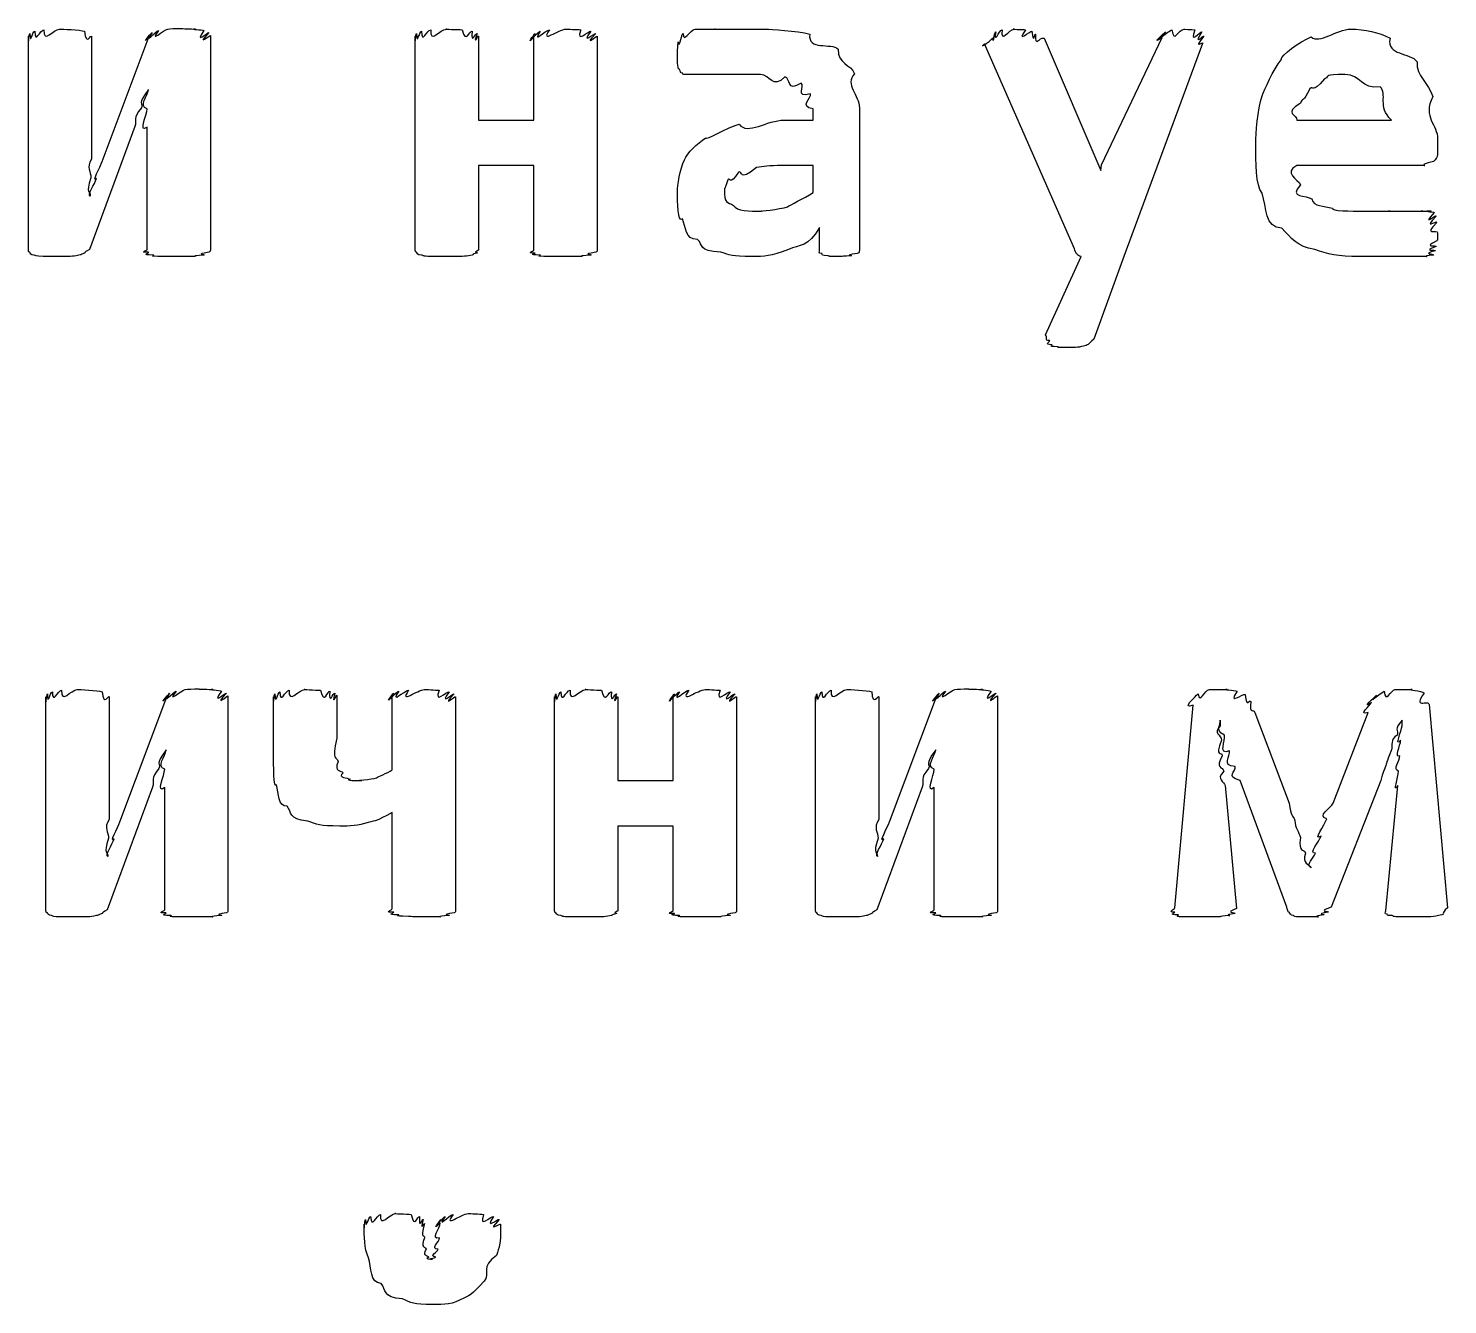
# Model space of a CAD drawing. Header units: millimetres. Extents: x 25 to 190, y 204 to 253.
# Drawn here: x 58.41 to 69.41, y 242.18 to 252.08 of the extents above; entities that cross this region are included whole.
import ezdxf

# ---------------------------------------------------------------- set-up
doc = ezdxf.new("R2010")
doc.units = ezdxf.units.MM
doc.layers.get('0').update_dxf_attribs({"linetype": 'CONTINUOUS'})

msp = doc.modelspace()

# ---------------------------------------------------------------- linework, layer by layer
at = {"color": 0}
for p, q in [((58.4069, 250.365), (58.4069, 252.018)), ((58.8973, 252.018), (58.8973, 251.065)), ((58.9802, 251.048), (59.3439, 252.018)), ((59.8181, 252.024), (59.8181, 250.365)), ((61.4066, 250.365), (61.4066, 252.018)), ((61.8973, 252.018), (61.8973, 251.368)), ((62.3274, 251.368), (62.3274, 252.018)), ((62.8177, 252.018), (62.8177, 250.365)), ((66.5208, 250.37), (65.8206, 251.958)), ((66.2838, 252.002), (66.7247, 250.977)), ((66.73, 251.021), (67.1985, 252.008)), ((67.5128, 251.963), (66.9011, 250.31)), ((64.4934, 251.368), (64.4934, 251.456)), ((64.8518, 251.462), (64.8518, 250.365)), ((59.2335, 251.318), (58.8807, 250.365)), ((59.3273, 250.365), (59.3273, 251.313)), ((61.8973, 251.368), (62.3274, 251.368)), ((64.2676, 251.368), (64.4934, 251.368)), ((68.2445, 251.368), (68.9776, 251.368)), ((69.336, 251.219), (69.336, 251.158)), ((62.3274, 251.015), (61.8973, 251.015)), ((61.8973, 251.015), (61.8973, 250.359)), ((62.3274, 250.359), (62.3274, 251.015)), ((64.4934, 251.015), (64.2567, 251.015)), ((64.4934, 250.806), (64.4934, 251.015)), ((66.7247, 250.977), (66.73, 251.021)), ((69.2312, 251.015), (68.2445, 251.015)), ((64.5432, 250.365), (64.5432, 250.536)), ((66.2947, 249.703), (66.5702, 250.31)), ((66.9011, 250.31), (66.6694, 249.67)), ((58.5431, 245.243), (58.5431, 246.896)), ((59.0338, 246.896), (59.0338, 245.943)), ((59.1164, 245.926), (59.4801, 246.896)), ((59.9542, 246.902), (59.9542, 245.243)), ((60.3084, 246.466), (60.3084, 246.896)), ((60.7991, 246.907), (60.7991, 246.576)), ((61.2292, 246.329), (61.2292, 246.907)), ((61.7195, 246.896), (61.7195, 245.243)), ((62.4872, 245.243), (62.4872, 246.896)), ((62.9779, 246.896), (62.9779, 246.246)), ((63.4076, 246.246), (63.4076, 246.896)), ((63.8983, 246.896), (63.8983, 245.243)), ((64.5114, 245.243), (64.5114, 246.896)), ((65.0021, 246.896), (65.0021, 245.943)), ((65.0847, 245.926), (65.4484, 246.896)), ((65.9225, 246.902), (65.9225, 245.243)), ((67.5665, 246.952), (67.7044, 246.952)), ((69.0051, 246.952), (69.1374, 246.952)), ((67.2966, 245.259), (67.4398, 246.83)), ((67.9192, 246.775), (68.1838, 246.07)), ((68.5257, 246.07), (68.7959, 246.775)), ((69.2697, 246.835), (69.4133, 245.259)), ((67.6494, 246.714), (67.6494, 246.67)), ((69.0605, 246.67), (69.0605, 246.714)), ((62.9779, 246.246), (63.4076, 246.246)), ((68.1672, 245.265), (67.8035, 246.246)), ((68.895, 246.246), (68.5091, 245.265)), ((59.37, 246.196), (59.0173, 245.243)), ((59.4639, 245.243), (59.4639, 246.191)), ((65.3383, 246.196), (64.9855, 245.243)), ((65.4322, 245.243), (65.4322, 246.191)), ((67.6878, 246.207), (67.776, 245.254)), ((68.9335, 245.237), (69.0273, 246.207)), ((61.2292, 245.254), (61.2292, 245.998)), ((63.4076, 245.893), (62.9779, 245.893)), ((62.9779, 245.893), (62.9779, 245.237)), ((63.4076, 245.237), (63.4076, 245.893)), ((62.0695, 242.805), (62.0695, 242.805))]:
    msp.add_line(p, q, dxfattribs=at)
for points in [[(58.4179, 252.04), (58.4207, 251.941), (58.4369, 252.053), (58.4563, 252.057)], [(58.4563, 252.057), (58.4577, 251.952), (58.4976, 252.068), (58.528, 252.068)], [(58.528, 252.068), (58.5198, 251.955), (58.601, 252.073), (58.6493, 252.073)], [(58.6493, 252.073), (58.6631, 252.073), (58.8091, 252.068), (58.8423, 252.057)], [(58.8423, 252.057), (58.8504, 251.937), (58.8973, 252.036), (58.8973, 252.018)], [(59.3658, 252.046), (59.2956, 251.944), (59.3961, 252.058), (59.4155, 252.063)], [(59.4155, 252.063), (59.3355, 251.955), (59.461, 252.073), (59.4872, 252.073)], [(59.4872, 252.073), (59.5051, 252.076), (59.5478, 252.079), (59.5919, 252.079)], [(59.5919, 252.079), (59.5933, 252.076), (59.6717, 252.076), (59.702, 252.073)], [(59.702, 252.073), (59.6526, 252.073), (59.7531, 252.069), (59.7683, 252.063)], [(59.7683, 252.063), (59.6858, 251.944), (59.7987, 252.053), (59.8068, 252.046)], [(61.4179, 252.04), (61.4204, 251.941), (61.437, 252.053), (61.4564, 252.057)], [(61.4564, 252.057), (61.4578, 251.952), (61.4976, 252.068), (61.528, 252.068)], [(61.528, 252.068), (61.5199, 251.955), (61.601, 252.073), (61.6493, 252.073)], [(61.6493, 252.073), (61.619, 252.073), (61.7403, 252.071), (61.7707, 252.068)], [(61.7707, 252.068), (61.7996, 251.952), (61.8285, 252.064), (61.8476, 252.057)], [(61.8476, 252.057), (61.8367, 251.941), (61.8779, 252.047), (61.8864, 252.04)], [(62.3383, 252.04), (62.2695, 251.941), (62.3577, 252.053), (62.3768, 252.057)], [(62.3768, 252.057), (62.3066, 251.952), (62.4184, 252.068), (62.4487, 252.068)], [(62.4487, 252.068), (62.3686, 251.955), (62.5228, 252.073), (62.5754, 252.073)], [(62.5754, 252.073), (62.5863, 252.073), (62.6607, 252.071), (62.6911, 252.068)], [(62.6911, 252.068), (62.6484, 251.952), (62.7489, 252.064), (62.7683, 252.057)], [(62.7683, 252.057), (62.6854, 251.941), (62.7987, 252.047), (62.8068, 252.04)], [(63.4848, 252.04), (63.4877, 251.955), (63.5346, 252.073), (63.5787, 252.073)], [(63.5787, 252.073), (63.5758, 252.073), (63.6736, 252.073), (63.7328, 252.073)], [(63.7328, 252.073), (63.6944, 252.073), (63.8542, 252.073), (63.9202, 252.073)], [(63.9202, 252.073), (63.948, 252.073), (64.0595, 252.073), (64.1297, 252.073)], [(64.1297, 252.073), (64.1491, 252.073), (64.3738, 252.06), (64.4659, 252.035)], [(65.8978, 252.018), (65.8756, 251.933), (65.9007, 252.043), (65.9088, 252.052)], [(65.9088, 252.052), (65.8936, 251.948), (65.9363, 252.064), (65.9585, 252.068)], [(65.9585, 252.068), (65.9419, 251.955), (66.015, 252.073), (66.052, 252.073)], [(66.052, 252.073), (66.015, 252.073), (66.1183, 252.071), (66.1402, 252.068)], [(66.1402, 252.068), (66.059, 251.952), (66.179, 252.064), (66.1899, 252.057)], [(66.1899, 252.057), (66.2023, 251.941), (66.2132, 252.046), (66.2174, 252.035)], [(67.1985, 252.008), (67.1022, 251.937), (67.2151, 252.047), (67.2264, 252.052)], [(67.2264, 252.052), (67.1241, 251.948), (67.2539, 252.064), (67.2758, 252.068)], [(67.2758, 252.068), (67.2867, 251.955), (67.3283, 252.073), (67.3696, 252.073)], [(67.3696, 252.073), (67.3597, 252.073), (67.4303, 252.071), (67.4522, 252.068)], [(67.4522, 252.068), (67.4081, 251.948), (67.4963, 252.058), (67.5072, 252.052)], [(67.5072, 252.052), (67.4303, 251.933), (67.5238, 252.032), (67.5238, 252.018)], [(68.3549, 252.013), (68.4209, 251.955), (68.5493, 252.073), (68.6636, 252.073)], [(68.6636, 252.073), (68.7698, 252.073), (68.8813, 252.049), (68.9666, 252.002)], [(58.4069, 252.018), (58.4069, 251.926), (58.4094, 252.032), (58.4179, 252.04)], [(59.3439, 252.018), (59.2695, 251.93), (59.3549, 252.038), (59.3658, 252.046)], [(59.8068, 252.046), (59.6995, 251.93), (59.8181, 252.031), (59.8181, 252.024)], [(61.4066, 252.018), (61.4066, 251.926), (61.4094, 252.032), (61.4179, 252.04)], [(61.8864, 252.04), (61.8504, 251.93), (61.8973, 252.029), (61.8973, 252.018)], [(62.3274, 252.018), (62.2558, 251.93), (62.3302, 252.036), (62.3383, 252.04)], [(62.8068, 252.04), (62.6992, 251.926), (62.8177, 252.025), (62.8177, 252.018)], [(63.4407, 251.875), (63.4407, 251.867), (63.4421, 251.952), (63.4464, 251.974)], [(63.4464, 251.974), (63.4517, 251.911), (63.4654, 252.018), (63.4848, 252.04)], [(64.4659, 252.035), (64.4507, 251.904), (64.6314, 251.97), (64.6864, 251.919)], [(65.8206, 251.958), (65.7585, 251.904), (65.8978, 252.003), (65.8978, 252.018)], [(66.2174, 252.035), (66.2132, 251.922), (66.2464, 252.016), (66.2838, 252.002)], [(67.5238, 252.018), (67.4303, 251.904), (67.5199, 251.985), (67.5128, 251.963)], [(68.1232, 251.836), (68.1193, 251.875), (68.2625, 251.972), (68.3549, 252.013)], [(68.9666, 252.002), (68.9391, 251.864), (69.1212, 251.897), (69.1762, 251.82)], [(63.4407, 251.809), (63.4407, 251.801), (63.4407, 251.853), (63.4407, 251.875)], [(64.6864, 251.919), (64.6825, 251.801), (64.7869, 251.803), (64.8134, 251.726)], [(67.9746, 251.555), (67.9937, 251.602), (68.06, 251.759), (68.1232, 251.836)], [(63.4573, 251.759), (63.4436, 251.761), (63.4436, 251.789), (63.4407, 251.809)], [(63.4792, 251.732), (63.4587, 251.734), (63.464, 251.748), (63.4573, 251.759)], [(63.5071, 251.721), (63.4739, 251.721), (63.4862, 251.724), (63.4792, 251.732)], [(63.5787, 251.721), (63.4986, 251.721), (63.5208, 251.721), (63.5071, 251.721)], [(63.6997, 251.721), (63.5649, 251.721), (63.6115, 251.721), (63.5787, 251.721)], [(63.8651, 251.721), (63.7783, 251.721), (63.7466, 251.721), (63.6997, 251.721)], [(64.0856, 251.721), (63.9064, 251.721), (63.9315, 251.721), (63.8651, 251.721)], [(64.2729, 251.704), (64.1794, 251.602), (64.1586, 251.721), (64.0856, 251.721)], [(64.8134, 251.726), (64.7333, 251.646), (64.8518, 251.561), (64.8518, 251.462)], [(68.6195, 251.721), (68.4459, 251.721), (68.5063, 251.71), (68.4597, 251.688)], [(68.8894, 251.627), (68.7433, 251.602), (68.7405, 251.721), (68.6195, 251.721)], [(69.1762, 251.82), (69.1667, 251.71), (69.2711, 251.652), (69.2976, 251.55)], [(64.3999, 251.655), (64.2814, 251.58), (64.3241, 251.693), (64.2729, 251.704)], [(64.4715, 251.572), (64.3474, 251.536), (64.4331, 251.633), (64.3999, 251.655)], [(68.3436, 251.611), (68.2914, 251.5), (68.29, 251.544), (68.272, 251.5)], [(68.4597, 251.688), (68.3549, 251.562), (68.3768, 251.643), (68.3436, 251.611)], [(68.9776, 251.368), (68.8647, 251.478), (68.9515, 251.564), (68.8894, 251.627)], [(59.3383, 251.605), (59.2448, 251.478), (59.3012, 251.509), (59.2832, 251.462)], [(59.3273, 251.456), (59.2586, 251.478), (59.334, 251.557), (59.3383, 251.605)], [(64.4934, 251.456), (64.3777, 251.47), (64.4853, 251.539), (64.4715, 251.572)], [(67.9249, 251.186), (67.9249, 251.265), (67.9415, 251.445), (67.9746, 251.555)], [(68.272, 251.5), (68.1373, 251.415), (68.2445, 251.415), (68.2445, 251.368)], [(69.2976, 251.55), (69.2175, 251.386), (69.336, 251.336), (69.336, 251.219)], [(59.2832, 251.462), (59.2116, 251.382), (59.2515, 251.365), (59.2335, 251.318)], [(59.3273, 251.313), (59.2557, 251.26), (59.3273, 251.408), (59.3273, 251.456)], [(63.6612, 251.23), (63.657, 251.205), (63.8168, 251.313), (63.9202, 251.335)], [(63.9202, 251.335), (63.9808, 251.249), (64.1382, 251.368), (64.2676, 251.368)], [(63.4958, 251.059), (63.518, 251.114), (63.591, 251.186), (63.6612, 251.23)], [(67.9746, 250.8), (67.9249, 250.863), (67.9249, 251.038), (67.9249, 251.186)], [(58.8973, 251.065), (58.8504, 251), (58.8945, 250.968), (58.892, 250.921)], [(63.4407, 250.817), (63.4407, 250.857), (63.4587, 250.989), (63.4958, 251.059)], [(69.336, 251.158), (69.336, 251.059), (69.3251, 251.07), (69.3028, 251.048)], [(58.9361, 250.916), (58.892, 250.875), (58.965, 251.004), (58.9802, 251.048)], [(63.9149, 250.965), (63.8376, 250.85), (63.85, 250.93), (63.832, 250.905)], [(64.0524, 250.999), (63.9106, 250.879), (63.9505, 250.98), (63.9149, 250.965)], [(64.2567, 251.015), (64.1421, 251.015), (64.1103, 251.01), (64.0524, 250.999)], [(68.2445, 251.015), (68.1373, 250.96), (68.253, 250.91), (68.272, 250.866)], [(69.3028, 251.048), (69.1734, 251.015), (69.2559, 251.015), (69.2312, 251.015)], [(58.892, 250.921), (58.8479, 250.787), (58.8892, 250.825), (58.8864, 250.778)], [(58.8864, 250.778), (58.8617, 250.787), (58.9209, 250.872), (58.9361, 250.916)], [(63.832, 250.905), (63.8006, 250.802), (63.8044, 250.857), (63.8044, 250.828)], [(68.272, 250.866), (68.1743, 250.758), (68.3189, 250.789), (68.3602, 250.756)], [(63.4792, 250.602), (63.4407, 250.566), (63.4407, 250.735), (63.4407, 250.817)], [(63.8044, 250.828), (63.8006, 250.72), (63.8281, 250.735), (63.8761, 250.706)], [(64.2952, 250.696), (64.3075, 250.709), (64.4232, 250.758), (64.4934, 250.806)], [(68.1288, 250.53), (67.9937, 250.53), (68.0103, 250.693), (67.9746, 250.8)], [(68.3602, 250.756), (68.3729, 250.696), (68.4541, 250.702), (68.52, 250.685)], [(63.8761, 250.706), (63.8997, 250.662), (63.9988, 250.662), (64.0913, 250.662)], [(64.0913, 250.662), (64.0652, 250.662), (64.2317, 250.673), (64.2952, 250.696)], [(68.52, 250.685), (68.5052, 250.662), (68.6664, 250.662), (68.7627, 250.662)], [(68.7627, 250.662), (68.7959, 250.662), (68.9074, 250.662), (68.9666, 250.662)], [(68.9666, 250.662), (68.913, 250.662), (69.0742, 250.662), (69.1155, 250.662)], [(69.1155, 250.662), (69.1155, 250.662), (69.1942, 250.662), (69.2203, 250.662)], [(69.2203, 250.662), (69.1706, 250.662), (69.2711, 250.662), (69.2863, 250.662)], [(69.2863, 250.662), (69.1956, 250.662), (69.3043, 250.658), (69.3085, 250.651)], [(69.3085, 250.651), (69.2065, 250.533), (69.3208, 250.638), (69.3251, 250.624)], [(69.3251, 250.624), (69.2146, 250.508), (69.3304, 250.596), (69.3304, 250.574)], [(63.5953, 250.442), (63.4958, 250.442), (63.5081, 250.539), (63.4792, 250.602)], [(64.5432, 250.536), (64.455, 250.383), (64.389, 250.401), (64.3008, 250.365)], [(68.3824, 250.365), (68.2473, 250.383), (68.1976, 250.456), (68.1288, 250.53)], [(69.3304, 250.574), (69.2175, 250.464), (69.336, 250.524), (69.336, 250.492)], [(63.7769, 250.343), (63.5953, 250.354), (63.6461, 250.398), (63.5953, 250.442)], [(69.3304, 250.431), (69.2146, 250.376), (69.3279, 250.401), (69.3251, 250.387)], [(69.336, 250.492), (69.336, 250.409), (69.3332, 250.449), (69.3304, 250.431)], [(58.4179, 250.343), (58.4069, 250.339), (58.4069, 250.357), (58.4069, 250.365)], [(58.451, 250.321), (58.4207, 250.323), (58.4246, 250.334), (58.4179, 250.343)], [(58.5227, 250.31), (58.4535, 250.312), (58.4687, 250.317), (58.451, 250.321)], [(58.6327, 250.31), (58.5128, 250.31), (58.5516, 250.31), (58.5227, 250.31)], [(58.7319, 250.31), (58.5971, 250.31), (58.6726, 250.31), (58.6327, 250.31)], [(58.7982, 250.321), (58.7664, 250.312), (58.7569, 250.312), (58.7319, 250.31)], [(58.8423, 250.337), (58.8038, 250.321), (58.8162, 250.323), (58.7982, 250.321)], [(58.8807, 250.365), (58.8257, 250.334), (58.8532, 250.344), (58.8423, 250.337)], [(59.3383, 250.343), (59.2557, 250.339), (59.3273, 250.357), (59.3273, 250.365)], [(59.3771, 250.321), (59.2695, 250.323), (59.3453, 250.334), (59.3383, 250.343)], [(59.454, 250.31), (59.3108, 250.312), (59.399, 250.317), (59.3771, 250.321)], [(59.5753, 250.31), (59.49, 250.31), (59.4872, 250.31), (59.454, 250.31)], [(59.6911, 250.31), (59.5863, 250.31), (59.6223, 250.31), (59.5753, 250.31)], [(59.7683, 250.321), (59.6484, 250.312), (59.7242, 250.312), (59.6911, 250.31)], [(59.8068, 250.343), (59.6858, 250.323), (59.7863, 250.328), (59.7683, 250.321)], [(59.8181, 250.365), (59.8181, 250.339), (59.8138, 250.349), (59.8068, 250.343)], [(61.4179, 250.343), (61.4066, 250.339), (61.4066, 250.357), (61.4066, 250.365)], [(61.4564, 250.321), (61.4204, 250.323), (61.4246, 250.334), (61.4179, 250.343)], [(61.528, 250.31), (61.4578, 250.312), (61.4743, 250.317), (61.4564, 250.321)], [(61.6493, 250.31), (61.5199, 250.31), (61.5611, 250.31), (61.528, 250.31)], [(61.7707, 250.31), (61.7375, 250.31), (61.7001, 250.31), (61.6493, 250.31)], [(61.8476, 250.321), (61.7996, 250.312), (61.8035, 250.312), (61.7707, 250.31)], [(61.8864, 250.337), (61.8367, 250.323), (61.8656, 250.328), (61.8476, 250.321)], [(61.8973, 250.359), (61.8504, 250.334), (61.8931, 250.344), (61.8864, 250.337)], [(62.3383, 250.337), (62.2558, 250.334), (62.3274, 250.351), (62.3274, 250.359)], [(62.3768, 250.321), (62.2695, 250.323), (62.3454, 250.333), (62.3383, 250.337)], [(62.4487, 250.31), (62.3066, 250.312), (62.3947, 250.317), (62.3768, 250.321)], [(62.5754, 250.31), (62.4872, 250.31), (62.4815, 250.31), (62.4487, 250.31)], [(62.6911, 250.31), (62.5863, 250.31), (62.6223, 250.31), (62.5754, 250.31)], [(62.7683, 250.321), (62.6484, 250.312), (62.7242, 250.312), (62.6911, 250.31)], [(62.8068, 250.343), (62.6854, 250.323), (62.7863, 250.328), (62.7683, 250.321)], [(62.8177, 250.365), (62.8177, 250.339), (62.8138, 250.349), (62.8068, 250.343)], [(64.0196, 250.31), (63.8556, 250.31), (63.85, 250.321), (63.7769, 250.343)], [(64.3008, 250.365), (64.16, 250.31), (64.1188, 250.31), (64.0196, 250.31)], [(64.5597, 250.332), (64.528, 250.332), (64.5432, 250.349), (64.5432, 250.365)], [(64.6095, 250.315), (64.5502, 250.317), (64.5707, 250.323), (64.5597, 250.332)], [(64.6977, 250.31), (64.5943, 250.31), (64.6314, 250.311), (64.6095, 250.315)], [(64.7859, 250.315), (64.6712, 250.31), (64.7375, 250.31), (64.6977, 250.31)], [(64.8353, 250.332), (64.7114, 250.317), (64.8077, 250.318), (64.7859, 250.315)], [(64.8518, 250.365), (64.8518, 250.332), (64.8462, 250.339), (64.8353, 250.332)], [(66.5371, 250.332), (66.5289, 250.334), (66.5233, 250.355), (66.5208, 250.37)], [(66.5702, 250.31), (66.5484, 250.312), (66.5484, 250.321), (66.5371, 250.332)], [(68.7296, 250.31), (68.5641, 250.31), (68.4816, 250.328), (68.3824, 250.365)], [(68.9448, 250.31), (68.7737, 250.31), (68.8068, 250.31), (68.7296, 250.31)], [(69.1212, 250.31), (69.0231, 250.31), (69.0107, 250.31), (68.9448, 250.31)], [(69.2478, 250.31), (69.1265, 250.31), (69.172, 250.31), (69.1212, 250.31)], [(69.3028, 250.321), (69.1928, 250.31), (69.281, 250.31), (69.2478, 250.31)], [(69.3194, 250.354), (69.2037, 250.328), (69.3099, 250.332), (69.3028, 250.321)], [(69.3251, 250.387), (69.2108, 250.349), (69.3222, 250.365), (69.3194, 250.354)], [(66.3279, 249.659), (66.2795, 249.652), (66.3166, 249.686), (66.2947, 249.703)], [(66.3444, 249.626), (66.2795, 249.626), (66.3279, 249.645), (66.3279, 249.659)], [(66.3885, 249.61), (66.3014, 249.612), (66.3554, 249.619), (66.3444, 249.626)], [(66.6694, 249.67), (66.6171, 249.626), (66.6418, 249.632), (66.609, 249.621)], [(66.4711, 249.604), (66.3416, 249.604), (66.4104, 249.607), (66.3885, 249.61)], [(66.609, 249.621), (66.5551, 249.604), (66.5332, 249.604), (66.4711, 249.604)], [(58.5431, 246.896), (58.5431, 246.804), (58.5459, 246.91), (58.5541, 246.918)], [(58.5541, 246.918), (58.5569, 246.819), (58.5735, 246.931), (58.5929, 246.935)], [(58.5929, 246.935), (58.5943, 246.83), (58.6341, 246.946), (58.6645, 246.946)], [(58.6645, 246.946), (58.6564, 246.833), (58.7375, 246.952), (58.7858, 246.952)], [(58.7858, 246.952), (58.7996, 246.952), (58.9456, 246.946), (58.9788, 246.935)], [(58.9788, 246.935), (58.9869, 246.815), (59.0338, 246.914), (59.0338, 246.896)], [(59.4801, 246.896), (59.406, 246.808), (59.4914, 246.916), (59.5023, 246.924)], [(59.5023, 246.924), (59.4321, 246.822), (59.5327, 246.936), (59.5521, 246.94)], [(59.5521, 246.94), (59.472, 246.833), (59.5976, 246.952), (59.6237, 246.952)], [(59.6237, 246.952), (59.6417, 246.954), (59.6844, 246.957), (59.7285, 246.957)], [(59.7285, 246.957), (59.7299, 246.954), (59.8082, 246.954), (59.8385, 246.952)], [(59.8385, 246.952), (59.7888, 246.952), (59.8897, 246.947), (59.9048, 246.94)], [(59.9048, 246.94), (59.8219, 246.822), (59.9352, 246.931), (59.9433, 246.924)], [(59.9433, 246.924), (59.8357, 246.808), (59.9542, 246.908), (59.9542, 246.902)], [(60.3084, 246.896), (60.3084, 246.808), (60.3112, 246.914), (60.3194, 246.918)], [(60.3194, 246.918), (60.3222, 246.819), (60.3388, 246.931), (60.3582, 246.935)], [(60.3582, 246.935), (60.3596, 246.83), (60.3994, 246.946), (60.4298, 246.946)], [(60.4298, 246.946), (60.4213, 246.833), (60.5028, 246.952), (60.5511, 246.952)], [(60.5511, 246.952), (60.518, 246.952), (60.6393, 246.949), (60.6721, 246.946)], [(60.6721, 246.946), (60.7011, 246.83), (60.7289, 246.943), (60.7441, 246.94)], [(60.7441, 246.94), (60.7342, 246.822), (60.7741, 246.931), (60.7826, 246.924)], [(60.7826, 246.924), (60.7522, 246.811), (60.7991, 246.914), (60.7991, 246.907)], [(61.2292, 246.907), (61.1572, 246.811), (61.2316, 246.92), (61.2401, 246.924)], [(61.2401, 246.924), (61.171, 246.822), (61.2592, 246.936), (61.2786, 246.94)], [(61.2786, 246.94), (61.2084, 246.83), (61.3227, 246.946), (61.3558, 246.946)], [(61.3558, 246.946), (61.2743, 246.833), (61.4288, 246.952), (61.4772, 246.952)], [(61.4772, 246.952), (61.4881, 246.952), (61.5625, 246.949), (61.5929, 246.946)], [(61.5929, 246.946), (61.5502, 246.83), (61.6507, 246.942), (61.6701, 246.935)], [(61.6701, 246.935), (61.5872, 246.819), (61.7001, 246.925), (61.7086, 246.918)], [(61.7086, 246.918), (61.601, 246.804), (61.7195, 246.903), (61.7195, 246.896)], [(62.4872, 246.896), (62.4872, 246.804), (62.49, 246.91), (62.4981, 246.918)], [(62.4981, 246.918), (62.5009, 246.819), (62.5175, 246.931), (62.5369, 246.935)], [(62.5369, 246.935), (62.538, 246.83), (62.5782, 246.946), (62.6085, 246.946)], [(62.6085, 246.946), (62.6001, 246.833), (62.6816, 246.952), (62.7295, 246.952)], [(62.7295, 246.952), (62.6992, 246.952), (62.8206, 246.949), (62.8509, 246.946)], [(62.8509, 246.946), (62.8798, 246.83), (62.9087, 246.942), (62.9281, 246.935)], [(62.9281, 246.935), (62.9172, 246.819), (62.9585, 246.925), (62.9666, 246.918)], [(62.9666, 246.918), (62.931, 246.808), (62.9779, 246.907), (62.9779, 246.896)], [(63.4076, 246.896), (63.336, 246.808), (63.4104, 246.914), (63.4189, 246.918)], [(63.4189, 246.918), (63.3497, 246.819), (63.4379, 246.931), (63.4573, 246.935)], [(63.4573, 246.935), (63.3871, 246.83), (63.4986, 246.946), (63.5289, 246.946)], [(63.5289, 246.946), (63.4488, 246.833), (63.6034, 246.952), (63.6556, 246.952)], [(63.6556, 246.952), (63.6669, 246.952), (63.7413, 246.949), (63.7716, 246.946)], [(63.7716, 246.946), (63.7286, 246.83), (63.8295, 246.942), (63.8485, 246.935)], [(63.8485, 246.935), (63.766, 246.819), (63.8789, 246.925), (63.8874, 246.918)], [(63.8874, 246.918), (63.7798, 246.804), (63.8983, 246.903), (63.8983, 246.896)], [(64.5114, 246.896), (64.5114, 246.804), (64.5142, 246.91), (64.5223, 246.918)], [(64.5223, 246.918), (64.5252, 246.819), (64.5418, 246.931), (64.5612, 246.935)], [(64.5612, 246.935), (64.5626, 246.83), (64.6024, 246.946), (64.6328, 246.946)], [(64.6328, 246.946), (64.6247, 246.833), (64.7058, 246.952), (64.7541, 246.952)], [(64.7541, 246.952), (64.7679, 246.952), (64.9139, 246.946), (64.9471, 246.935)], [(64.9471, 246.935), (64.9552, 246.815), (65.0021, 246.914), (65.0021, 246.896)], [(65.4484, 246.896), (65.3743, 246.808), (65.4597, 246.916), (65.4706, 246.924)], [(65.4706, 246.924), (65.4004, 246.822), (65.501, 246.936), (65.5204, 246.94)], [(65.5204, 246.94), (65.4403, 246.833), (65.5655, 246.952), (65.592, 246.952)], [(65.592, 246.952), (65.6096, 246.954), (65.6527, 246.957), (65.6967, 246.957)], [(65.6967, 246.957), (65.6978, 246.954), (65.7765, 246.954), (65.8068, 246.952)], [(65.8068, 246.952), (65.7571, 246.952), (65.858, 246.947), (65.8731, 246.94)], [(65.8731, 246.94), (65.7902, 246.822), (65.9035, 246.931), (65.9116, 246.924)], [(65.9116, 246.924), (65.804, 246.808), (65.9225, 246.908), (65.9225, 246.902)], [(67.4398, 246.83), (67.3407, 246.793), (67.4592, 246.899), (67.4783, 246.918)], [(67.4783, 246.918), (67.4949, 246.833), (67.5252, 246.952), (67.5665, 246.952)], [(67.7044, 246.952), (67.6561, 246.952), (67.7594, 246.947), (67.7817, 246.94)], [(67.7817, 246.94), (67.7044, 246.822), (67.8272, 246.926), (67.8423, 246.913)], [(67.8423, 246.913), (67.8547, 246.797), (67.8751, 246.882), (67.8864, 246.858)], [(68.8234, 246.852), (68.7366, 246.793), (68.8467, 246.896), (68.8619, 246.907)], [(68.8619, 246.907), (68.7698, 246.819), (68.9007, 246.932), (68.9225, 246.94)], [(68.9225, 246.94), (68.931, 246.833), (68.9723, 246.952), (69.0051, 246.952)], [(69.1374, 246.952), (69.0961, 246.952), (69.2118, 246.942), (69.2312, 246.924)], [(69.2312, 246.924), (69.1374, 246.797), (69.2658, 246.876), (69.2697, 246.835)], [(67.8864, 246.858), (67.8766, 246.749), (67.9083, 246.808), (67.9192, 246.775)], [(68.7959, 246.775), (68.7144, 246.745), (68.8125, 246.83), (68.8234, 246.852)], [(67.6494, 246.67), (67.594, 246.612), (67.6561, 246.6), (67.6603, 246.56)], [(67.6822, 246.599), (67.601, 246.639), (67.6603, 246.677), (67.6494, 246.714)], [(69.0605, 246.714), (68.9903, 246.639), (69.0354, 246.639), (69.0217, 246.599)], [(69.0492, 246.56), (68.997, 246.495), (69.0563, 246.637), (69.0605, 246.67)], [(60.7991, 246.576), (60.7522, 246.385), (60.802, 246.435), (60.8101, 246.394)], [(67.6603, 246.56), (67.601, 246.414), (67.666, 246.479), (67.666, 246.439)], [(67.721, 246.477), (67.6271, 246.44), (67.6963, 246.557), (67.6822, 246.599)], [(69.0217, 246.599), (68.961, 246.561), (68.9913, 246.523), (68.9776, 246.483)], [(69.0439, 246.439), (68.9942, 246.414), (69.0492, 246.519), (69.0492, 246.56)], [(59.4748, 246.483), (59.381, 246.356), (59.4374, 246.386), (59.4198, 246.339)], [(59.4639, 246.334), (59.3947, 246.356), (59.4706, 246.435), (59.4748, 246.483)], [(60.3306, 246.213), (60.3084, 246.172), (60.3084, 246.363), (60.3084, 246.466)], [(65.4431, 246.483), (65.3493, 246.356), (65.4057, 246.386), (65.3881, 246.339)], [(65.4322, 246.334), (65.363, 246.356), (65.4389, 246.435), (65.4431, 246.483)], [(67.666, 246.439), (67.6053, 246.334), (67.6727, 246.357), (67.6769, 246.318)], [(67.7651, 246.356), (67.6522, 246.359), (67.7347, 246.436), (67.721, 246.477)], [(68.9776, 246.483), (68.931, 246.363), (68.9472, 246.402), (68.9335, 246.362)], [(69.033, 246.318), (68.986, 246.334), (69.0397, 246.397), (69.0439, 246.439)], [(59.4198, 246.339), (59.3478, 246.26), (59.388, 246.243), (59.37, 246.196)], [(59.4639, 246.191), (59.3919, 246.138), (59.4639, 246.286), (59.4639, 246.334)], [(60.8101, 246.394), (60.7716, 246.308), (60.8334, 246.329), (60.8485, 246.306)], [(61.1078, 246.268), (61.1159, 246.275), (61.1875, 246.302), (61.2292, 246.329)], [(65.3881, 246.339), (65.3161, 246.26), (65.3563, 246.243), (65.3383, 246.196)], [(65.4322, 246.191), (65.3602, 246.138), (65.4322, 246.286), (65.4322, 246.334)], [(67.8035, 246.246), (67.6822, 246.279), (67.7788, 246.315), (67.7651, 246.356)], [(68.9335, 246.362), (68.9021, 246.282), (68.906, 246.282), (68.895, 246.246)], [(60.8485, 246.306), (60.8005, 246.264), (60.8817, 246.268), (60.9039, 246.257)], [(60.9039, 246.257), (60.8485, 246.246), (60.9589, 246.246), (60.9921, 246.246)], [(60.9921, 246.246), (60.9215, 246.246), (61.0704, 246.253), (61.1078, 246.268)], [(67.6769, 246.318), (67.612, 246.253), (67.6836, 246.24), (67.6878, 246.207)], [(69.0273, 246.207), (68.9832, 246.136), (69.033, 246.276), (69.033, 246.318)], [(60.4132, 246.047), (60.3416, 246.043), (60.3483, 246.149), (60.3306, 246.213)], [(60.573, 245.932), (60.4188, 245.948), (60.4531, 245.999), (60.4132, 246.047)], [(61.2292, 245.998), (61.0979, 245.929), (61.1078, 245.938), (61.0415, 245.921)], [(68.1838, 246.07), (68.1965, 245.966), (68.2128, 245.981), (68.2279, 245.937)], [(68.4759, 245.948), (68.3948, 245.973), (68.5105, 246.032), (68.5257, 246.07)], [(59.0338, 245.943), (58.9869, 245.878), (59.031, 245.846), (59.0282, 245.799)], [(59.0723, 245.794), (59.0282, 245.752), (59.1012, 245.882), (59.1164, 245.926)], [(60.821, 245.893), (60.6683, 245.893), (60.6393, 245.906), (60.573, 245.932)], [(61.0415, 245.921), (60.9656, 245.893), (60.9011, 245.893), (60.821, 245.893)], [(65.0021, 245.943), (64.9552, 245.878), (64.9993, 245.846), (64.9965, 245.799)], [(65.0406, 245.794), (64.9965, 245.752), (65.0695, 245.882), (65.0847, 245.926)], [(68.2279, 245.937), (68.2293, 245.878), (68.2611, 245.849), (68.272, 245.805)], [(68.4318, 245.816), (68.3616, 245.768), (68.4611, 245.904), (68.4759, 245.948)], [(59.0282, 245.799), (58.9841, 245.664), (59.0254, 245.703), (59.0229, 245.656)], [(59.0229, 245.656), (58.9979, 245.664), (59.0571, 245.75), (59.0723, 245.794)], [(64.9965, 245.799), (64.9524, 245.664), (64.9937, 245.703), (64.9912, 245.656)], [(64.9912, 245.656), (64.9661, 245.664), (65.0254, 245.75), (65.0406, 245.794)], [(68.272, 245.805), (68.2554, 245.675), (68.2995, 245.723), (68.3108, 245.684)], [(68.3877, 245.684), (68.3327, 245.679), (68.417, 245.772), (68.4318, 245.816)], [(68.3108, 245.684), (68.2805, 245.595), (68.3398, 245.604), (68.3549, 245.568)], [(68.3549, 245.568), (68.3066, 245.595), (68.3768, 245.642), (68.3877, 245.684)], [(58.5541, 245.22), (58.5431, 245.217), (58.5431, 245.234), (58.5431, 245.243)], [(59.0173, 245.243), (58.9622, 245.212), (58.9897, 245.222), (58.9788, 245.215)], [(59.4748, 245.22), (59.3919, 245.217), (59.4639, 245.234), (59.4639, 245.243)], [(59.9542, 245.243), (59.9542, 245.217), (59.9504, 245.227), (59.9433, 245.22)], [(61.2401, 245.226), (61.1572, 245.22), (61.2292, 245.243), (61.2292, 245.254)], [(61.2786, 245.204), (61.171, 245.205), (61.2468, 245.218), (61.2401, 245.226)], [(61.7195, 245.243), (61.7195, 245.217), (61.7153, 245.227), (61.7086, 245.22)], [(62.4981, 245.22), (62.4872, 245.217), (62.4872, 245.234), (62.4872, 245.243)], [(62.9779, 245.237), (62.931, 245.212), (62.9737, 245.222), (62.9666, 245.215)], [(63.4189, 245.215), (63.336, 245.212), (63.4076, 245.229), (63.4076, 245.237)], [(63.8983, 245.243), (63.8983, 245.217), (63.8941, 245.227), (63.8874, 245.22)], [(64.5223, 245.22), (64.5114, 245.217), (64.5114, 245.234), (64.5114, 245.243)], [(64.9855, 245.243), (64.9305, 245.212), (64.958, 245.222), (64.9471, 245.215)], [(65.4431, 245.22), (65.3602, 245.217), (65.4322, 245.234), (65.4322, 245.243)], [(65.9225, 245.243), (65.9225, 245.217), (65.9183, 245.227), (65.9116, 245.22)], [(67.2966, 245.226), (67.2373, 245.223), (67.2966, 245.248), (67.2966, 245.259)], [(67.3241, 245.204), (67.2412, 245.205), (67.2994, 245.218), (67.2966, 245.226)], [(67.776, 245.254), (67.6741, 245.217), (67.7718, 245.226), (67.7651, 245.215)], [(68.1838, 245.226), (68.1743, 245.223), (68.1701, 245.249), (68.1672, 245.265)], [(68.217, 245.199), (68.1923, 245.201), (68.1951, 245.215), (68.1838, 245.226)], [(68.4872, 245.226), (68.3768, 245.205), (68.4678, 245.211), (68.4541, 245.204)], [(68.5091, 245.265), (68.3948, 245.223), (68.4982, 245.237), (68.4872, 245.226)], [(68.9448, 245.209), (68.9169, 245.209), (68.9335, 245.226), (68.9335, 245.237)], [(69.4133, 245.259), (69.354, 245.209), (69.3981, 245.215), (69.3692, 245.204)], [(58.5872, 245.199), (58.5569, 245.201), (58.5611, 245.212), (58.5541, 245.22)], [(58.6588, 245.188), (58.59, 245.19), (58.6052, 245.194), (58.5872, 245.199)], [(58.7692, 245.188), (58.6493, 245.188), (58.6878, 245.188), (58.6588, 245.188)], [(58.8684, 245.188), (58.7333, 245.188), (58.8091, 245.188), (58.7692, 245.188)], [(58.9347, 245.199), (58.903, 245.19), (58.8931, 245.19), (58.8684, 245.188)], [(58.9788, 245.215), (58.94, 245.199), (58.9523, 245.201), (58.9347, 245.199)], [(59.5133, 245.199), (59.406, 245.201), (59.4815, 245.212), (59.4748, 245.22)], [(59.5905, 245.188), (59.4473, 245.19), (59.5355, 245.194), (59.5133, 245.199)], [(59.7119, 245.188), (59.6265, 245.188), (59.6237, 245.188), (59.5905, 245.188)], [(59.8276, 245.188), (59.7228, 245.188), (59.7588, 245.188), (59.7119, 245.188)], [(59.9048, 245.199), (59.7849, 245.19), (59.8607, 245.19), (59.8276, 245.188)], [(59.9433, 245.22), (59.8219, 245.201), (59.9225, 245.205), (59.9048, 245.199)], [(61.3558, 245.193), (61.2084, 245.194), (61.2965, 245.2), (61.2786, 245.204)], [(61.4772, 245.188), (61.3914, 245.188), (61.389, 245.189), (61.3558, 245.193)], [(61.5929, 245.188), (61.4881, 245.188), (61.5237, 245.188), (61.4772, 245.188)], [(61.6701, 245.199), (61.5502, 245.19), (61.626, 245.19), (61.5929, 245.188)], [(61.7086, 245.22), (61.5872, 245.201), (61.6878, 245.205), (61.6701, 245.199)], [(62.5369, 245.199), (62.5009, 245.201), (62.5052, 245.212), (62.4981, 245.22)], [(62.6085, 245.188), (62.538, 245.19), (62.5546, 245.194), (62.5369, 245.199)], [(62.7295, 245.188), (62.6001, 245.188), (62.6413, 245.188), (62.6085, 245.188)], [(62.8509, 245.188), (62.8177, 245.188), (62.7807, 245.188), (62.7295, 245.188)], [(62.9281, 245.199), (62.8798, 245.19), (62.884, 245.19), (62.8509, 245.188)], [(62.9666, 245.215), (62.9172, 245.201), (62.9461, 245.205), (62.9281, 245.199)], [(63.4573, 245.199), (63.3497, 245.201), (63.4256, 245.211), (63.4189, 245.215)], [(63.5289, 245.188), (63.3871, 245.19), (63.4753, 245.194), (63.4573, 245.199)], [(63.6556, 245.188), (63.5674, 245.188), (63.5621, 245.188), (63.5289, 245.188)], [(63.7716, 245.188), (63.6669, 245.188), (63.7025, 245.188), (63.6556, 245.188)], [(63.8485, 245.199), (63.7286, 245.19), (63.8044, 245.19), (63.7716, 245.188)], [(63.8874, 245.22), (63.766, 245.201), (63.8665, 245.205), (63.8485, 245.199)], [(64.5555, 245.199), (64.5252, 245.201), (64.5294, 245.212), (64.5223, 245.22)], [(64.6271, 245.188), (64.5583, 245.19), (64.5735, 245.194), (64.5555, 245.199)], [(64.7375, 245.188), (64.6176, 245.188), (64.6561, 245.188), (64.6271, 245.188)], [(64.8367, 245.188), (64.7016, 245.188), (64.7774, 245.188), (64.7375, 245.188)], [(64.903, 245.199), (64.8712, 245.19), (64.8614, 245.19), (64.8367, 245.188)], [(64.9471, 245.215), (64.9083, 245.199), (64.9206, 245.201), (64.903, 245.199)], [(65.4816, 245.199), (65.3743, 245.201), (65.4498, 245.212), (65.4431, 245.22)], [(65.5588, 245.188), (65.4156, 245.19), (65.5038, 245.194), (65.4816, 245.199)], [(65.6802, 245.188), (65.5948, 245.188), (65.592, 245.188), (65.5588, 245.188)], [(65.7959, 245.188), (65.6911, 245.188), (65.7271, 245.188), (65.6802, 245.188)], [(65.8731, 245.199), (65.7532, 245.19), (65.829, 245.19), (65.7959, 245.188)], [(65.9116, 245.22), (65.7902, 245.201), (65.8908, 245.205), (65.8731, 245.199)], [(67.3901, 245.188), (67.2705, 245.19), (67.3379, 245.196), (67.3241, 245.204)], [(67.5114, 245.188), (67.4469, 245.188), (67.419, 245.188), (67.3901, 245.188)], [(67.6381, 245.188), (67.5527, 245.188), (67.5665, 245.188), (67.5114, 245.188)], [(67.721, 245.199), (67.6162, 245.19), (67.6712, 245.19), (67.6381, 245.188)], [(67.7651, 245.215), (67.6603, 245.199), (67.7429, 245.201), (67.721, 245.199)], [(68.2667, 245.188), (68.2184, 245.19), (68.2308, 245.194), (68.217, 245.199)], [(68.3383, 245.188), (68.2554, 245.188), (68.2847, 245.188), (68.2667, 245.188)], [(68.41, 245.188), (68.3137, 245.188), (68.3673, 245.188), (68.3383, 245.188)], [(68.4541, 245.204), (68.3507, 245.19), (68.428, 245.19), (68.41, 245.188)], [(68.9832, 245.199), (68.931, 245.199), (68.9515, 245.205), (68.9448, 245.209)], [(69.0605, 245.188), (68.9681, 245.19), (69.0012, 245.194), (68.9832, 245.199)], [(69.1871, 245.188), (69.0344, 245.188), (69.0933, 245.188), (69.0605, 245.188)], [(69.3692, 245.204), (69.2947, 245.188), (69.2781, 245.188), (69.1871, 245.188)], [(61.0112, 242.805), (61.0112, 242.729), (61.014, 242.832), (61.0224, 242.843)], [(61.0443, 242.546), (61.0112, 242.619), (61.0112, 242.708), (61.0112, 242.805)], [(61.0224, 242.843), (61.0249, 242.751), (61.0415, 242.861), (61.0609, 242.866)], [(61.0609, 242.866), (61.0665, 242.762), (61.1078, 242.878), (61.1382, 242.882)], [(61.1382, 242.882), (61.1283, 242.769), (61.2098, 242.888), (61.2539, 242.888)], [(61.2539, 242.888), (61.2235, 242.888), (61.3449, 242.885), (61.3752, 242.882)], [(61.3752, 242.882), (61.3999, 242.762), (61.426, 242.872), (61.4412, 242.866)], [(61.4412, 242.866), (61.4303, 242.751), (61.4645, 242.854), (61.4687, 242.843)], [(61.4687, 242.843), (61.4412, 242.733), (61.4796, 242.824), (61.4796, 242.81)], [(61.4796, 242.81), (61.4412, 242.678), (61.4796, 242.733), (61.4796, 242.7)], [(61.601, 242.816), (61.5213, 242.733), (61.6024, 242.835), (61.6066, 242.843)], [(61.5957, 242.7), (61.5213, 242.681), (61.601, 242.775), (61.601, 242.816)], [(61.6066, 242.843), (61.5322, 242.751), (61.6246, 242.861), (61.6398, 242.866)], [(61.6398, 242.866), (61.5625, 242.762), (61.674, 242.878), (61.7001, 242.882)], [(61.7001, 242.882), (61.6176, 242.769), (61.7679, 242.888), (61.8162, 242.888)], [(61.8162, 242.888), (61.8338, 242.888), (61.9069, 242.885), (61.9372, 242.882)], [(61.9372, 242.882), (61.8959, 242.762), (61.995, 242.872), (62.0145, 242.866)], [(62.0145, 242.866), (61.9372, 242.751), (62.0504, 242.854), (62.0586, 242.843)], [(62.0586, 242.843), (61.951, 242.729), (62.0695, 242.819), (62.0695, 242.805)], [(62.0695, 242.805), (62.0695, 242.63), (62.0586, 242.639), (62.0367, 242.562)], [(61.4796, 242.7), (61.444, 242.612), (61.4867, 242.637), (61.4909, 242.612)], [(61.5844, 242.612), (61.5184, 242.612), (61.5957, 242.667), (61.5957, 242.7)], [(61.4909, 242.612), (61.4549, 242.559), (61.5047, 242.565), (61.5128, 242.551)], [(61.5678, 242.551), (61.5075, 242.559), (61.5805, 242.586), (61.5844, 242.612)], [(61.1434, 242.347), (61.0553, 242.347), (61.0665, 242.469), (61.0443, 242.546)], [(61.5128, 242.551), (61.4701, 242.535), (61.5294, 242.535), (61.5403, 242.535)], [(61.5403, 242.535), (61.4923, 242.535), (61.5597, 242.54), (61.5678, 242.551)], [(62.0367, 242.562), (61.9111, 242.48), (61.9869, 242.422), (61.9428, 242.364)], [(61.9428, 242.364), (61.8271, 242.248), (61.849, 242.264), (61.783, 242.232)], [(61.3089, 242.226), (61.1434, 242.24), (61.1875, 242.295), (61.1434, 242.347)], [(61.5403, 242.182), (61.3929, 242.182), (61.3752, 242.196), (61.3089, 242.226)], [(61.783, 242.232), (61.6948, 242.182), (61.6356, 242.182), (61.5403, 242.182)]]:
    msp.add_open_spline(points, degree=3, dxfattribs=at)

doc.saveas('drawing.dxf')
